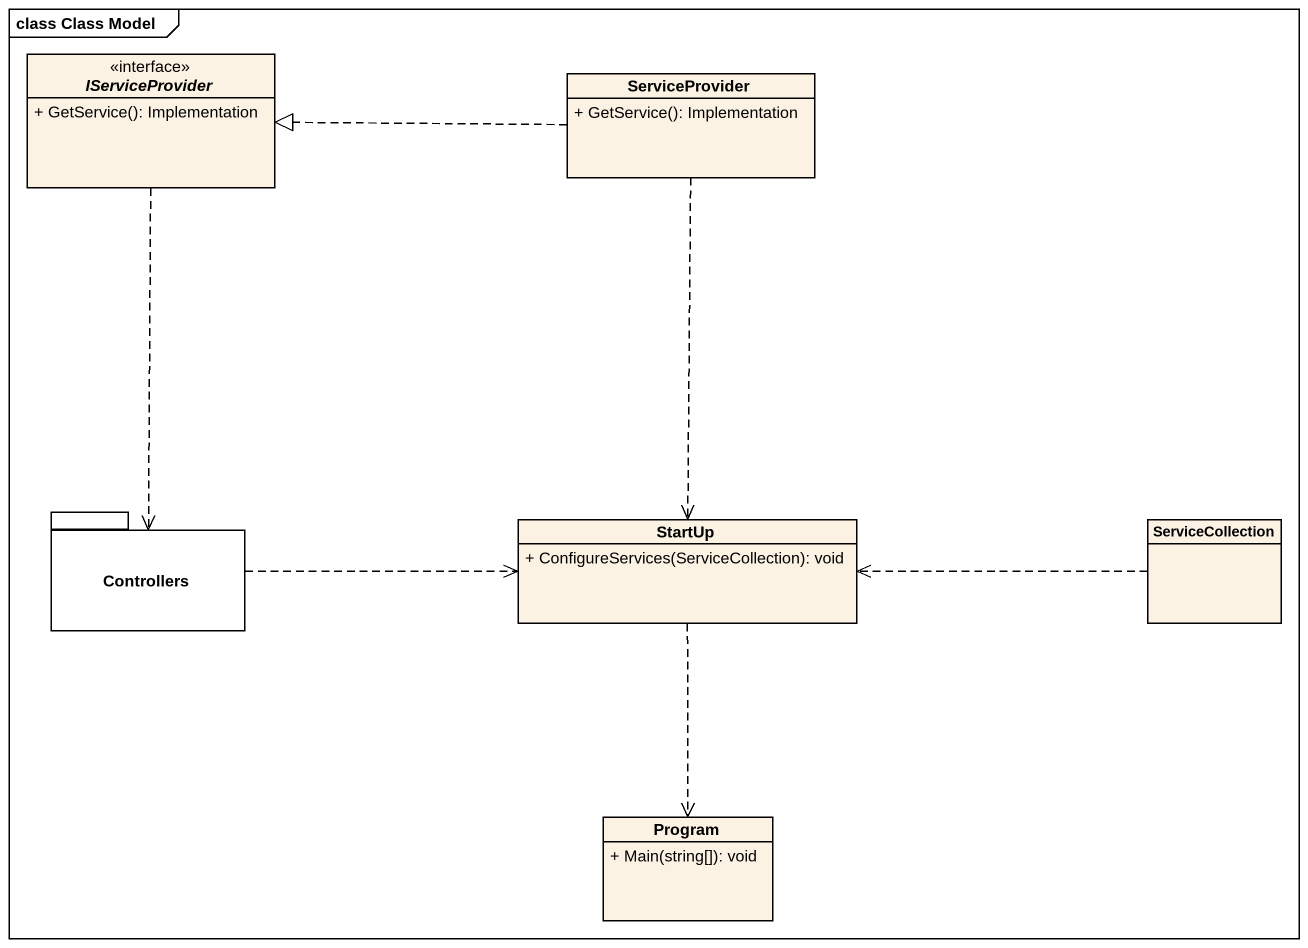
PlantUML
@startuml
mainframe class Class Model
hide circle
hide empty members
skinparam classAttributeIconSize 0
interface IServiceProvider {
  + GetService(): Implementation
}
class ServiceProvider {
  + GetService(): Implementation
}
package Controllers {
}
class StartUp {
  + ConfigureServices(ServiceCollection): void
}
class ServiceCollection
class Program {
  + Main(string[]): void
}
IServiceProvider ..> Controllers
ServiceProvider .left.|> IServiceProvider
ServiceProvider ..> StartUp
Controllers .right.> StartUp
StartUp ..> Program
ServiceCollection .left.> StartUp
@enduml
